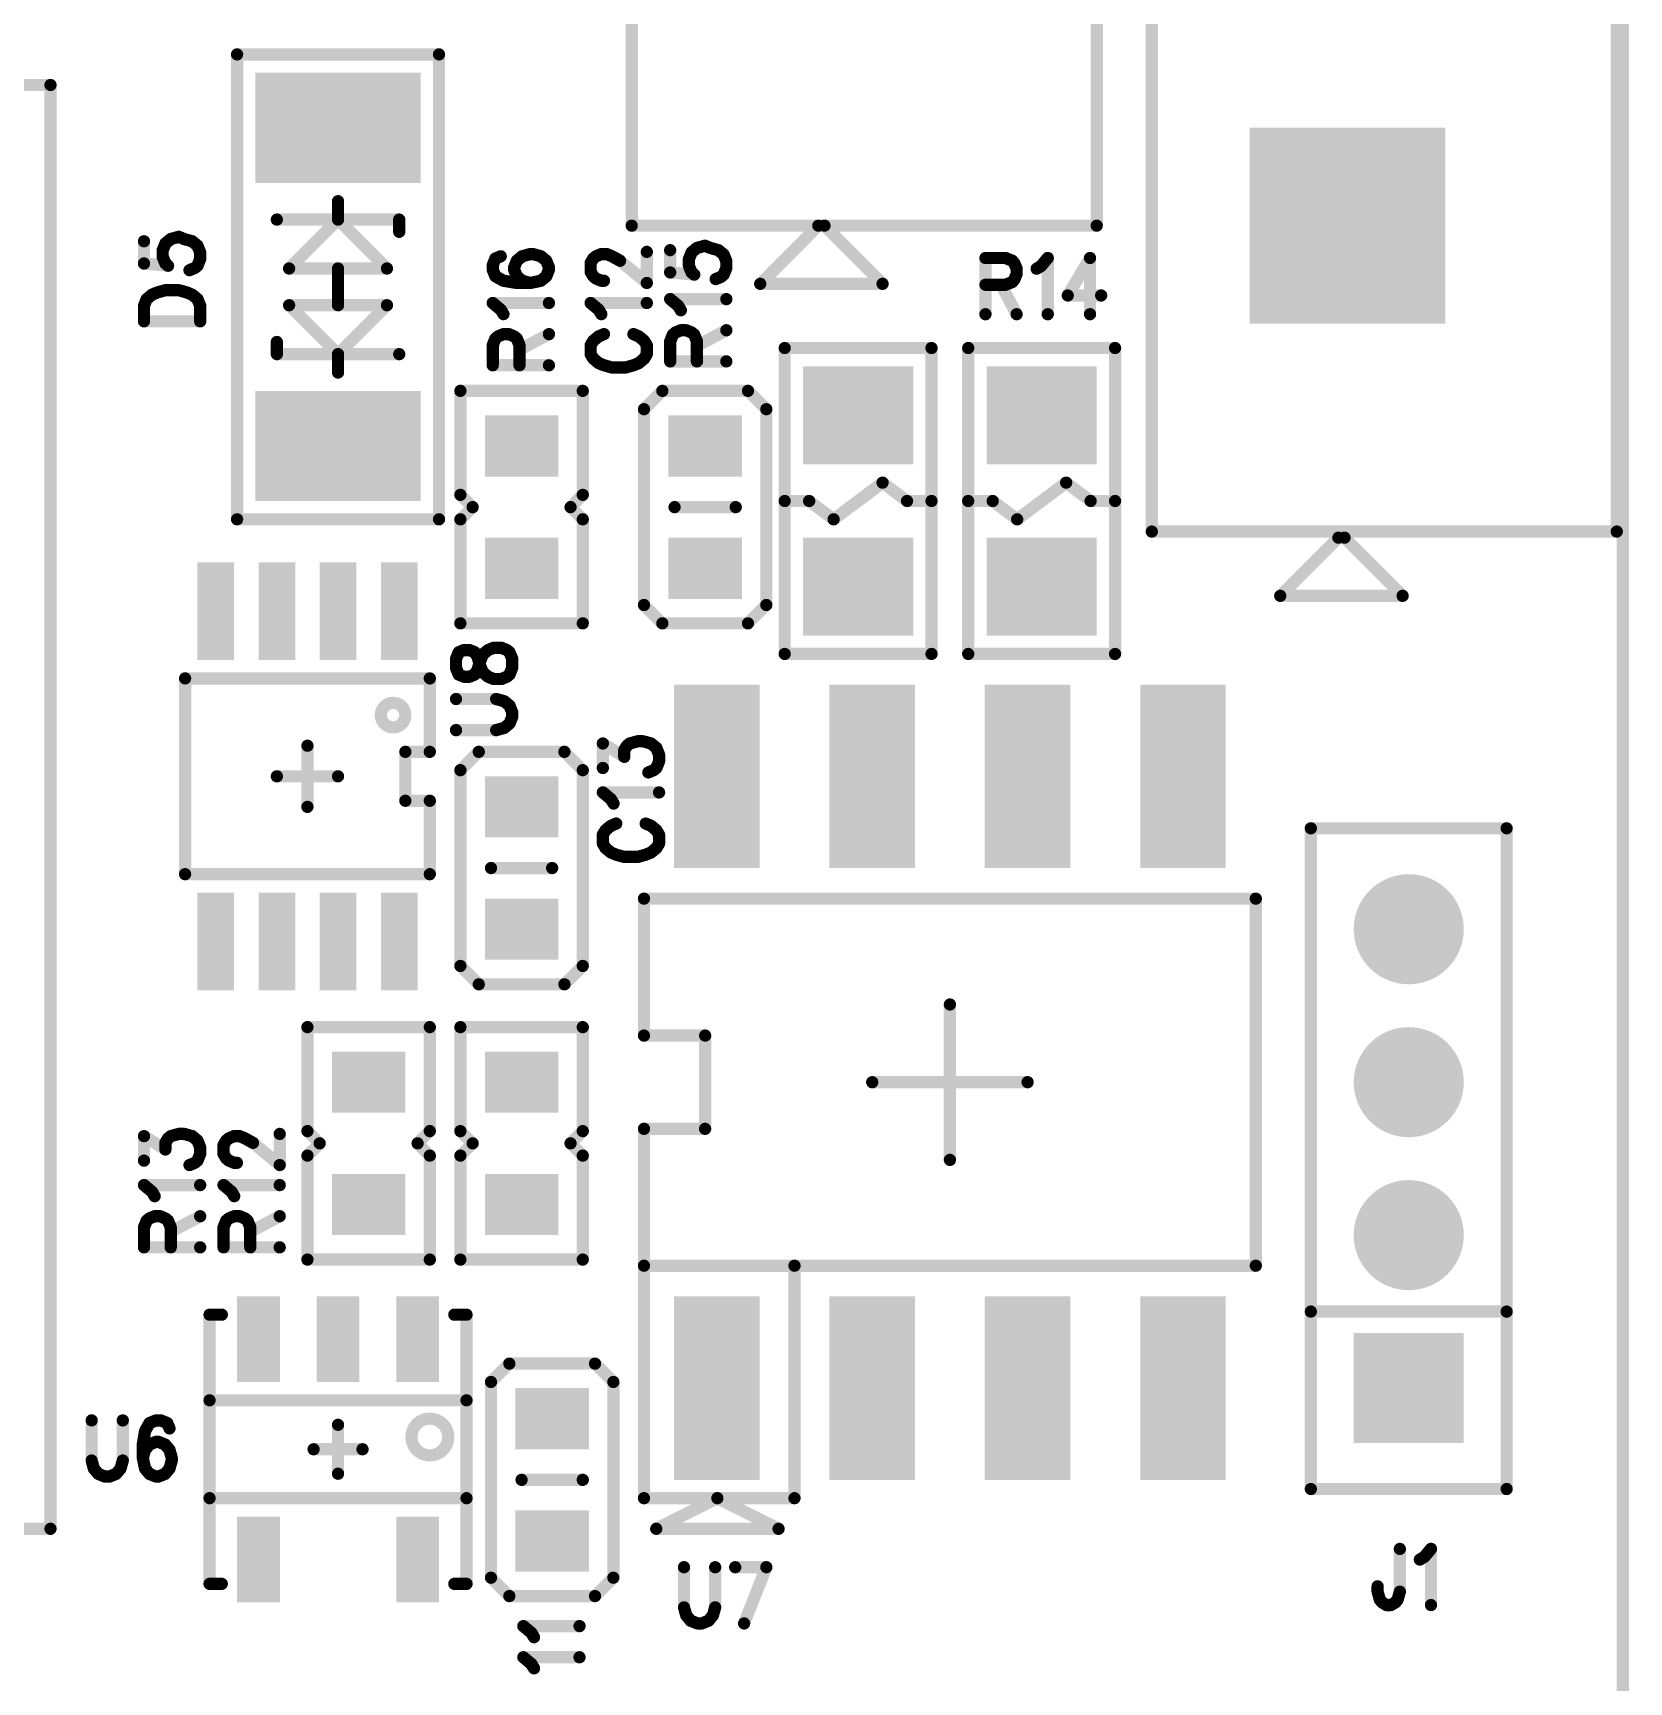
# Model space of a CAD drawing. Extents: x 100 to 134.1, y 89.8 to 141.6.
# Drawn here: x 121.01 to 134.05, y 118.6 to 132.07 of the extents above; entities that cross this region are included whole.
import ezdxf

# ---------------------------------------------------------------- set-up
doc = ezdxf.new("R2010")
doc.units = 0
doc.layers.get('0').update_dxf_attribs({"linetype": 'CONTINUOUS'})
doc.layers.add('MASK-TOP_PHO', color=10, linetype='CONTINUOUS')
doc.layers.add('SILK-TOP_PHO', color=9, linetype='CONTINUOUS')

# ---------------------------------------------------------------- blocks, each defined once
blk = doc.blocks.new('ROUND_1')
at = {"const_width": 0.050038}
blk.add_lwpolyline([(-0.025018, 0, 1), (0.025018, 0, 1)], format="xyb", close=True, dxfattribs=at)
blk = doc.blocks.new('SQUARE_28')
blk.add_solid([(0.799972, 0.799972), (0.799972, -0.799972), (-0.799972, 0.799972), (-0.799972, -0.799972)])
blk = doc.blocks.new('ROUND_11')
at = {"const_width": 0.44996}
blk.add_lwpolyline([(-0.22498, 0, 1), (0.22498, 0, 1)], format="xyb", close=True, dxfattribs=at)
blk = doc.blocks.new('SQUARE_234')
blk.add_solid([(0.44996, 0.44996), (0.44996, -0.44996), (-0.44996, 0.44996), (-0.44996, -0.44996)])
blk = doc.blocks.new('SQUARE_10')
blk.add_solid([(0.350012, 0.350012), (0.350012, -0.350012), (-0.350012, 0.350012), (-0.350012, -0.350012)])
blk = doc.blocks.new('SQUARE_16')
blk.add_solid([(0.250062, 0.250062), (0.250062, -0.250062), (-0.250062, 0.250062), (-0.250062, -0.250062)])
blk = doc.blocks.new('SQUARE_137')
blk.add_solid([(0.149986, 0.149986), (0.149986, -0.149986), (-0.149986, 0.149986), (-0.149986, -0.149986)])
blk = doc.blocks.new('SQUARE_162')
blk.add_solid([(0.175006, 0.175006), (0.175006, -0.175006), (-0.175006, 0.175006), (-0.175006, -0.175006)])
blk = doc.blocks.new('SQUARE_165')
blk.add_solid([(0.40005, 0.40005), (0.40005, -0.40005), (-0.40005, 0.40005), (-0.40005, -0.40005)])

msp = doc.modelspace()

# ---------------------------------------------------------------- linework, layer by layer
at = {"layer": 'MASK-TOP_PHO'}
for points, const_width in [([(133.999986, 100.000054), (133.999986, 141.500098)], 0.100076), ([(123.724924, 131.299966), (123.27509, 131.299966)], 0.89992), ([(127.700024, 128.949958), (127.8001, 128.949958)], 0.8001), ([(129.199894, 128.949958), (129.29997, 128.949958)], 0.8001), ([(123.724924, 128.700022), (123.27509, 128.700022)], 0.89992), ([(124.949966, 128.700022), (125.050042, 128.700022)], 0.500124), ([(126.549912, 128.700022), (126.45009, 128.700022)], 0.500124), ([(124.949966, 127.700024), (125.050042, 127.700024)], 0.500124), ([(126.549912, 127.700024), (126.45009, 127.700024)], 0.500124), ([(127.700024, 127.54991), (127.8001, 127.54991)], 0.8001), ([(129.199894, 127.54991), (129.29997, 127.54991)], 0.8001), ([(122.499882, 127.599948), (122.499882, 127.100076)], 0.299972), ([(123.000008, 127.599948), (123.000008, 127.100076)], 0.299972), ([(123.49988, 127.599948), (123.49988, 127.100076)], 0.299972), ([(124.000006, 127.599948), (124.000006, 127.100076)], 0.299972), ([(126.595124, 125.599952), (126.595124, 126.400052)], 0.700024), ([(127.865124, 125.599952), (127.865124, 126.400052)], 0.700024), ([(129.135124, 125.599952), (129.135124, 126.400052)], 0.700024), ([(130.405124, 125.599952), (130.405124, 126.400052)], 0.700024), ([(125.050042, 125.750066), (124.949966, 125.750066)], 0.500124), ([(122.499882, 124.899928), (122.499882, 124.400056)], 0.299972), ([(123.000008, 124.899928), (123.000008, 124.400056)], 0.299972), ([(123.49988, 124.899928), (123.49988, 124.400056)], 0.299972), ([(124.000006, 124.899928), (124.000006, 124.400056)], 0.299972), ([(125.050042, 124.750068), (124.949966, 124.750068)], 0.500124), ([(123.800108, 123.49988), (123.700032, 123.49988)], 0.500124), ([(125.050042, 123.49988), (124.949966, 123.49988)], 0.500124), ([(123.800108, 122.499882), (123.700032, 122.499882)], 0.500124), ([(125.050042, 122.499882), (124.949966, 122.499882)], 0.500124), ([(122.849894, 121.575068), (122.849894, 121.225056)], 0.350012), ([(123.49988, 121.575068), (123.49988, 121.225056)], 0.350012), ([(124.15012, 121.575068), (124.15012, 121.225056)], 0.350012), ([(126.595124, 120.599962), (126.595124, 121.400062)], 0.700024), ([(127.865124, 120.599962), (127.865124, 121.400062)], 0.700024), ([(129.135124, 120.599962), (129.135124, 121.400062)], 0.700024), ([(130.405124, 120.599962), (130.405124, 121.400062)], 0.700024), ([(125.299978, 120.750076), (125.199902, 120.750076)], 0.500124), ([(122.849894, 119.77497), (122.849894, 119.424958)], 0.350012), ([(124.15012, 119.77497), (124.15012, 119.424958)], 0.350012), ([(125.299978, 119.750078), (125.199902, 119.750078)], 0.500124)]:
    msp.add_lwpolyline(points, dxfattribs=dict(at, const_width=const_width))
at = {"layer": 'SILK-TOP_PHO', "const_width": 0.100076}
for points in [[(133.999986, 100.000054), (133.999986, 141.500098)], [(125.899926, 130.50012), (125.899926, 140.5001)], [(129.70002, 140.5001), (129.70002, 130.50012)], [(130.150108, 127.999998), (130.150108, 140.5001)], [(133.949948, 140.5001), (133.949948, 127.999998)], [(124.325126, 131.899914), (122.674888, 131.899914)], [(122.674888, 131.899914), (122.674888, 128.100074)], [(124.325126, 128.100074), (124.325126, 131.899914)], [(109.84992, 131.649978), (121.150126, 131.649978)], [(121.150126, 131.649978), (121.150126, 119.8499)], [(123.49988, 130.700018), (123.49988, 130.549904)], [(123.000008, 130.549904), (124.000006, 130.549904)], [(123.49988, 130.549904), (123.100084, 130.150108)], [(123.89993, 130.150108), (123.49988, 130.549904)], [(124.000006, 130.549904), (124.000006, 130.450082)], [(129.70002, 130.50012), (125.899926, 130.50012)], [(126.949962, 130.024886), (127.424942, 130.50012)], [(127.47498, 130.50012), (127.94996, 130.024886)], [(121.914158, 130.372612), (121.914158, 130.191002)], [(122.067066, 130.299968), (122.089164, 130.354578)], [(122.067066, 130.245358), (122.067066, 130.299968)], [(122.089164, 130.354578), (122.132852, 130.3909)], [(122.132852, 130.3909), (122.198384, 130.409188)], [(122.198384, 130.409188), (122.242072, 130.3909)], [(122.242072, 130.3909), (122.307858, 130.372612)], [(122.307858, 130.372612), (122.351546, 130.33629)], [(122.351546, 130.33629), (122.37339, 130.281934)], [(122.37339, 130.281934), (122.37339, 130.227324)], [(126.02337, 130.031744), (126.02337, 130.286252)], [(126.214124, 130.299968), (126.214124, 130.118104)], [(126.367286, 130.227324), (126.38913, 130.281934)], [(126.38913, 130.281934), (126.432818, 130.318256)], [(126.432818, 130.318256), (126.49835, 130.33629)], [(126.49835, 130.33629), (126.542292, 130.318256)], [(126.542292, 130.318256), (126.607824, 130.299968)], [(126.607824, 130.299968), (126.651512, 130.263646)], [(121.914158, 130.191002), (122.111008, 130.172714)], [(122.089164, 130.191002), (122.067066, 130.245358)], [(122.111008, 130.172714), (122.089164, 130.191002)], [(122.329702, 130.154426), (122.286014, 130.136392)], [(122.351546, 130.172714), (122.329702, 130.154426)], [(122.37339, 130.227324), (122.351546, 130.172714)], [(123.100084, 130.150108), (123.89993, 130.150108)], [(123.49988, 130.150108), (123.49988, 129.999994)], [(124.785882, 130.231896), (124.764038, 130.177286)], [(124.764038, 130.177286), (124.764038, 130.140964)], [(124.764038, 130.140964), (124.785882, 130.086354)], [(124.82957, 130.24993), (124.785882, 130.231896)], [(124.960888, 130.213608), (124.939044, 130.158998)], [(124.939044, 130.158998), (124.939044, 130.140964)], [(124.939044, 130.140964), (124.960888, 130.086354)], [(125.004576, 130.24993), (124.960888, 130.213608)], [(125.070362, 130.268218), (125.004576, 130.24993)], [(125.092206, 130.268218), (125.070362, 130.268218)], [(125.157738, 130.24993), (125.092206, 130.268218)], [(125.20168, 130.213608), (125.157738, 130.24993)], [(125.223524, 130.158998), (125.20168, 130.213608)], [(125.20168, 130.086354), (125.223524, 130.140964)], [(125.223524, 130.140964), (125.223524, 130.158998)], [(125.564138, 130.195574), (125.585982, 130.231896)], [(125.564138, 130.122676), (125.564138, 130.195574)], [(125.585982, 130.231896), (125.607826, 130.24993)], [(125.607826, 130.24993), (125.651514, 130.268218)], [(125.651514, 130.268218), (125.695202, 130.268218)], [(125.695202, 130.268218), (125.739144, 130.24993)], [(125.739144, 130.24993), (125.804676, 130.213608)], [(125.804676, 130.213608), (126.02337, 130.031744)], [(126.367286, 130.172714), (126.367286, 130.227324)], [(126.38913, 130.118104), (126.367286, 130.172714)], [(126.651512, 130.263646), (126.673356, 130.209036)], [(126.673356, 130.154426), (126.651512, 130.10007)], [(126.673356, 130.209036), (126.673356, 130.154426)], [(128.790954, 130.23596), (128.790954, 129.776474)], [(128.790954, 130.23596), (128.95453, 130.23596)], [(128.95453, 130.23596), (129.00914, 130.214116)], [(129.00914, 130.214116), (129.027174, 130.192272)], [(129.027174, 130.192272), (129.045462, 130.14833)], [(129.045462, 130.14833), (129.045462, 130.104642)], [(129.209038, 130.14833), (129.24536, 130.170428)], [(129.24536, 130.170428), (129.29997, 130.23596)], [(129.29997, 130.23596), (129.29997, 129.776474)], [(129.64541, 130.23596), (129.463546, 129.929636)], [(129.64541, 130.23596), (129.64541, 129.776474)], [(124.785882, 130.086354), (124.851668, 130.050032)], [(124.851668, 130.050032), (124.960888, 130.031744)], [(124.960888, 130.086354), (125.004576, 130.050032)], [(124.960888, 130.031744), (125.070362, 130.031744)], [(125.004576, 130.050032), (125.070362, 130.031744)], [(125.070362, 130.031744), (125.157738, 130.050032)], [(125.157738, 130.050032), (125.20168, 130.086354)], [(125.585982, 130.086354), (125.564138, 130.122676)], [(125.607826, 130.068066), (125.585982, 130.086354)], [(125.651514, 130.050032), (125.607826, 130.068066)], [(125.673358, 130.050032), (125.651514, 130.050032)], [(126.214124, 130.118104), (126.410974, 130.10007)], [(126.410974, 130.10007), (126.38913, 130.118104)], [(126.629668, 130.081782), (126.58598, 130.063748)], [(126.651512, 130.10007), (126.629668, 130.081782)], [(127.94996, 130.024886), (126.949962, 130.024886)], [(128.95453, 130.017266), (128.790954, 130.017266)], [(128.918208, 130.017266), (129.045462, 129.776474)], [(129.00914, 130.03911), (128.95453, 130.017266)], [(129.027174, 130.060954), (129.00914, 130.03911)], [(129.045462, 130.104642), (129.027174, 130.060954)], [(121.914158, 129.845562), (121.936002, 129.899918)], [(121.936002, 129.899918), (121.97969, 129.93624)], [(121.97969, 129.93624), (122.023378, 129.954528)], [(122.023378, 129.954528), (122.089164, 129.972816)], [(122.089164, 129.972816), (122.198384, 129.972816)], [(122.198384, 129.972816), (122.26417, 129.954528)], [(122.26417, 129.954528), (122.307858, 129.93624)], [(122.307858, 129.93624), (122.351546, 129.899918)], [(122.351546, 129.899918), (122.37339, 129.845562)], [(123.49988, 129.84988), (123.49988, 129.999994)], [(126.279656, 129.845562), (126.214124, 129.899918)], [(126.214124, 129.899918), (126.673356, 129.899918)], [(129.463546, 129.929636), (129.736342, 129.929636)], [(121.914158, 129.718308), (121.914158, 129.845562)], [(122.37339, 129.845562), (122.37339, 129.718308)], [(123.49988, 129.450084), (123.100084, 129.84988)], [(123.100084, 129.84988), (123.89993, 129.84988)], [(123.89993, 129.84988), (123.49988, 129.450084)], [(124.82957, 129.813558), (124.764038, 129.868168)], [(124.764038, 129.868168), (125.223524, 129.868168)], [(124.851668, 129.777236), (124.82957, 129.813558)], [(125.62967, 129.813558), (125.564138, 129.868168)], [(125.564138, 129.868168), (126.02337, 129.868168)], [(125.651514, 129.777236), (125.62967, 129.813558)], [(126.3015, 129.808986), (126.279656, 129.845562)], [(121.914158, 129.718308), (122.37339, 129.718308)], [(124.807726, 129.595372), (124.851668, 129.61366)], [(124.851668, 129.61366), (124.895356, 129.61366)], [(124.895356, 129.61366), (124.939044, 129.595372)], [(124.982732, 129.486406), (125.223524, 129.61366)], [(125.673358, 129.61366), (125.62967, 129.595372)], [(125.957838, 129.595372), (125.91415, 129.61366)], [(126.214124, 129.554478), (126.235968, 129.609088)], [(126.235968, 129.609088), (126.257812, 129.627376)], [(126.257812, 129.627376), (126.3015, 129.64541)], [(126.3015, 129.64541), (126.345188, 129.64541)], [(126.345188, 129.64541), (126.38913, 129.627376)], [(126.38913, 129.627376), (126.410974, 129.609088)], [(126.410974, 129.609088), (126.432818, 129.554478)], [(126.432818, 129.518156), (126.673356, 129.64541)], [(123.000008, 129.549906), (123.000008, 129.450084)], [(124.764038, 129.522728), (124.785882, 129.577338)], [(124.764038, 129.359152), (124.764038, 129.522728)], [(124.785882, 129.577338), (124.807726, 129.595372)], [(124.939044, 129.595372), (124.960888, 129.577338)], [(124.960888, 129.577338), (124.982732, 129.522728)], [(124.982732, 129.522728), (124.982732, 129.359152)], [(125.585982, 129.55905), (125.564138, 129.522728)], [(125.564138, 129.522728), (125.564138, 129.450084)], [(125.62967, 129.595372), (125.585982, 129.55905)], [(126.001526, 129.55905), (125.957838, 129.595372)], [(126.02337, 129.522728), (126.001526, 129.55905)], [(126.02337, 129.450084), (126.02337, 129.522728)], [(126.214124, 129.390902), (126.214124, 129.554478)], [(126.432818, 129.554478), (126.432818, 129.390902)], [(127.150114, 127), (127.150114, 129.500122)], [(127.150114, 129.500122), (128.35001, 129.500122)], [(128.35001, 129.500122), (128.35001, 127)], [(128.649984, 127), (128.649984, 129.500122)], [(128.649984, 129.500122), (129.84988, 129.500122)], [(129.84988, 129.500122), (129.84988, 127)], [(123.000008, 129.450084), (124.000006, 129.450084)], [(123.49988, 129.450084), (123.49988, 129.29997)], [(124.764038, 129.359152), (125.223524, 129.359152)], [(125.564138, 129.450084), (125.585982, 129.413762)], [(125.585982, 129.413762), (125.62967, 129.377186)], [(125.62967, 129.377186), (125.673358, 129.359152)], [(125.673358, 129.359152), (125.739144, 129.340864)], [(125.739144, 129.340864), (125.848364, 129.340864)], [(125.848364, 129.340864), (125.91415, 129.359152)], [(125.91415, 129.359152), (125.957838, 129.377186)], [(125.957838, 129.377186), (126.001526, 129.413762)], [(126.001526, 129.413762), (126.02337, 129.450084)], [(126.214124, 129.390902), (126.673356, 129.390902)], [(125.499876, 129.15011), (124.499878, 129.15011)], [(124.499878, 129.15011), (124.499878, 128.299972)], [(125.499876, 128.299972), (125.499876, 129.15011)], [(126.150116, 129.15011), (126.000002, 128.999996)], [(126.849886, 129.15011), (126.150116, 129.15011)], [(127, 128.999996), (126.849886, 129.15011)], [(126.000002, 128.999996), (126.000002, 127.40005)], [(127, 127.40005), (127, 128.999996)], [(127.94996, 128.400048), (127.54991, 128.100074)], [(128.150112, 128.249934), (127.94996, 128.400048)], [(129.450084, 128.400048), (129.050034, 128.100074)], [(129.649982, 128.249934), (129.450084, 128.400048)], [(124.499878, 128.299972), (124.599954, 128.199896)], [(125.400054, 128.199896), (125.499876, 128.299972)], [(124.599954, 128.199896), (124.499878, 128.100074)], [(125.499876, 128.100074), (125.400054, 128.199896)], [(126.750064, 128.199896), (126.249938, 128.199896)], [(127.350012, 128.249934), (127.150114, 128.249934)], [(127.54991, 128.100074), (127.350012, 128.249934)], [(128.35001, 128.249934), (128.150112, 128.249934)], [(128.849882, 128.249934), (128.649984, 128.249934)], [(129.050034, 128.100074), (128.849882, 128.249934)], [(129.84988, 128.249934), (129.649982, 128.249934)], [(122.674888, 128.100074), (124.325126, 128.100074)], [(124.499878, 128.100074), (124.499878, 127.249936)], [(125.499876, 127.249936), (125.499876, 128.100074)], [(133.949948, 127.999998), (130.150108, 127.999998)], [(131.19989, 127.47498), (131.675124, 127.94996)], [(131.724908, 127.94996), (132.199888, 127.47498)], [(132.199888, 127.47498), (131.19989, 127.47498)], [(126.000002, 127.40005), (126.150116, 127.249936)], [(126.849886, 127.249936), (127, 127.40005)], [(124.499878, 127.249936), (125.499876, 127.249936)], [(126.150116, 127.249936), (126.849886, 127.249936)], [(124.726446, 127.03175), (124.770388, 127.050038)], [(124.770388, 127.050038), (124.83592, 127.050038)], [(124.83592, 127.050038), (124.879608, 127.03175)], [(124.485908, 127.013716), (124.464064, 126.959106)], [(124.464064, 126.959106), (124.464064, 126.886462)], [(124.529596, 127.03175), (124.485908, 127.013716)], [(124.573538, 127.03175), (124.529596, 127.03175)], [(124.617226, 127.013716), (124.573538, 127.03175)], [(124.63907, 126.977394), (124.617226, 127.013716)], [(124.660914, 126.904496), (124.63907, 126.977394)], [(124.63907, 126.868174), (124.660914, 126.940818)], [(124.660914, 126.940818), (124.682758, 126.995428)], [(124.682758, 126.995428), (124.726446, 127.03175)], [(124.879608, 127.03175), (124.901452, 127.013716)], [(124.901452, 127.013716), (124.92355, 126.959106)], [(124.92355, 126.959106), (124.92355, 126.886462)], [(128.35001, 127), (127.150114, 127)], [(129.84988, 127), (128.649984, 127)], [(122.249946, 125.199902), (122.249946, 126.800102)], [(122.249946, 126.800102), (124.249942, 126.800102)], [(124.249942, 126.800102), (124.249942, 126.1999)], [(124.464064, 126.886462), (124.485908, 126.831852)], [(124.485908, 126.831852), (124.529596, 126.813564)], [(124.529596, 126.813564), (124.573538, 126.813564)], [(124.573538, 126.813564), (124.617226, 126.831852)], [(124.617226, 126.831852), (124.63907, 126.868174)], [(124.682758, 126.849886), (124.660914, 126.904496)], [(124.726446, 126.813564), (124.682758, 126.849886)], [(124.770388, 126.79553), (124.726446, 126.813564)], [(124.83592, 126.79553), (124.770388, 126.79553)], [(124.879608, 126.813564), (124.83592, 126.79553)], [(124.901452, 126.831852), (124.879608, 126.813564)], [(124.92355, 126.886462), (124.901452, 126.831852)], [(124.792232, 126.6317), (124.464064, 126.6317)], [(124.857764, 126.613666), (124.792232, 126.6317)], [(124.901452, 126.577344), (124.857764, 126.613666)], [(124.92355, 126.522734), (124.901452, 126.577344)], [(124.92355, 126.486412), (124.92355, 126.522734)], [(124.464064, 126.377192), (124.792232, 126.377192)], [(124.792232, 126.377192), (124.857764, 126.39548)], [(124.857764, 126.39548), (124.901452, 126.431802)], [(124.901452, 126.431802), (124.92355, 126.486412)], [(123.249944, 125.750066), (123.249944, 126.249938)], [(125.66396, 126.068074), (125.66396, 126.268226)], [(125.66396, 126.268226), (125.838966, 126.159006)], [(125.838966, 126.213616), (125.861064, 126.249938)], [(125.861064, 126.249938), (125.882908, 126.268226)], [(125.882908, 126.268226), (125.94844, 126.28626)], [(125.94844, 126.28626), (125.992128, 126.28626)], [(125.992128, 126.28626), (126.057914, 126.268226)], [(126.057914, 126.268226), (126.101602, 126.231904)], [(124.249942, 126.1999), (124.050044, 126.1999)], [(124.050044, 126.1999), (124.050044, 125.800104)], [(124.649992, 126.1999), (124.499878, 126.05004)], [(125.350016, 126.1999), (124.649992, 126.1999)], [(125.499876, 126.05004), (125.350016, 126.1999)], [(125.838966, 126.159006), (125.838966, 126.213616)], [(126.101602, 126.231904), (126.123446, 126.177294)], [(126.123446, 126.122684), (126.101602, 126.068074)], [(126.123446, 126.177294), (126.123446, 126.122684)], [(123.49988, 126.000002), (123.000008, 126.000002)], [(124.499878, 126.05004), (124.499878, 124.450094)], [(125.499876, 124.450094), (125.499876, 126.05004)], [(126.079758, 126.05004), (126.035816, 126.031752)], [(126.101602, 126.068074), (126.079758, 126.05004)], [(125.729746, 125.813566), (125.66396, 125.868176)], [(125.66396, 125.868176), (126.123446, 125.868176)], [(124.050044, 125.800104), (124.249942, 125.800104)], [(124.249942, 125.800104), (124.249942, 125.199902)], [(125.75159, 125.777244), (125.729746, 125.813566)], [(125.686058, 125.559058), (125.66396, 125.522736)], [(125.729746, 125.59538), (125.686058, 125.559058)], [(125.773434, 125.613668), (125.729746, 125.59538)], [(126.057914, 125.59538), (126.013972, 125.613668)], [(126.101602, 125.559058), (126.057914, 125.59538)], [(126.123446, 125.522736), (126.101602, 125.559058)], [(131.45008, 120.17502), (131.45008, 125.57506)], [(131.45008, 125.57506), (133.050026, 125.57506)], [(133.050026, 125.57506), (133.050026, 120.17502)], [(125.66396, 125.522736), (125.66396, 125.450092)], [(125.66396, 125.450092), (125.686058, 125.413516)], [(126.101602, 125.413516), (126.123446, 125.450092)], [(126.123446, 125.450092), (126.123446, 125.522736)], [(125.686058, 125.413516), (125.729746, 125.377194)], [(125.729746, 125.377194), (125.773434, 125.35916)], [(125.773434, 125.35916), (125.838966, 125.340872)], [(125.838966, 125.340872), (125.94844, 125.340872)], [(125.94844, 125.340872), (126.013972, 125.35916)], [(126.013972, 125.35916), (126.057914, 125.377194)], [(126.057914, 125.377194), (126.101602, 125.413516)], [(124.249942, 125.199902), (122.249946, 125.199902)], [(125.24994, 125.24994), (124.750068, 125.24994)], [(130.999992, 125.000004), (126.000002, 125.000004)], [(126.000002, 125.000004), (126.000002, 123.88088)], [(130.999992, 122.00001), (130.999992, 125.000004)], [(124.499878, 124.450094), (124.649992, 124.29998)], [(125.350016, 124.29998), (125.499876, 124.450094)], [(124.649992, 124.29998), (125.350016, 124.29998)], [(128.500124, 124.13488), (128.500124, 122.86488)], [(124.249942, 123.949968), (123.249944, 123.949968)], [(123.249944, 123.949968), (123.249944, 123.100084)], [(124.249942, 123.100084), (124.249942, 123.949968)], [(125.499876, 123.949968), (124.499878, 123.949968)], [(124.499878, 123.949968), (124.499878, 123.100084)], [(125.499876, 123.100084), (125.499876, 123.949968)], [(126.000002, 123.88088), (126.499874, 123.88088)], [(126.499874, 123.88088), (126.499874, 123.11888)], [(127.865124, 123.49988), (129.135124, 123.49988)], [(121.914158, 122.859038), (121.914158, 123.05919)], [(121.914158, 123.05919), (122.089164, 122.94997)], [(122.089164, 123.00458), (122.111008, 123.040902)], [(122.089164, 122.94997), (122.089164, 123.00458)], [(122.111008, 123.040902), (122.132852, 123.05919)], [(122.132852, 123.05919), (122.198384, 123.077224)], [(122.198384, 123.077224), (122.242072, 123.077224)], [(122.242072, 123.077224), (122.307858, 123.05919)], [(122.307858, 123.05919), (122.351546, 123.022614)], [(122.351546, 123.022614), (122.37339, 122.968258)], [(122.564144, 122.986292), (122.585988, 123.022614)], [(122.585988, 123.022614), (122.607832, 123.040902)], [(122.607832, 123.040902), (122.65152, 123.05919)], [(122.65152, 123.05919), (122.695208, 123.05919)], [(122.695208, 123.05919), (122.73915, 123.040902)], [(122.73915, 123.040902), (122.804682, 123.00458)], [(122.804682, 123.00458), (123.023376, 122.822716)], [(123.023376, 122.822716), (123.023376, 123.077224)], [(123.249944, 123.100084), (123.35002, 123.000008)], [(123.35002, 123.000008), (123.249944, 122.899932)], [(124.15012, 123.000008), (124.249942, 123.100084)], [(124.249942, 122.899932), (124.15012, 123.000008)], [(124.499878, 123.100084), (124.599954, 123.000008)], [(124.599954, 123.000008), (124.499878, 122.899932)], [(125.400054, 123.000008), (125.499876, 123.100084)], [(125.499876, 122.899932), (125.400054, 123.000008)], [(126.499874, 123.11888), (126.000002, 123.11888)], [(126.000002, 123.11888), (126.000002, 122.00001)], [(122.37339, 122.913648), (122.351546, 122.859038)], [(122.37339, 122.968258), (122.37339, 122.913648)], [(122.564144, 122.913648), (122.564144, 122.986292)], [(122.585988, 122.877326), (122.564144, 122.913648)], [(122.607832, 122.859038), (122.585988, 122.877326)], [(123.249944, 122.899932), (123.249944, 122.050048)], [(124.249942, 122.050048), (124.249942, 122.899932)], [(124.499878, 122.899932), (124.499878, 122.050048)], [(125.499876, 122.050048), (125.499876, 122.899932)], [(122.329702, 122.841004), (122.286014, 122.822716)], [(122.351546, 122.859038), (122.329702, 122.841004)], [(122.65152, 122.841004), (122.607832, 122.859038)], [(122.673364, 122.841004), (122.65152, 122.841004)], [(121.97969, 122.60453), (121.914158, 122.65914)], [(121.914158, 122.65914), (122.37339, 122.65914)], [(122.001534, 122.568208), (121.97969, 122.60453)], [(122.629676, 122.60453), (122.564144, 122.65914)], [(122.564144, 122.65914), (123.023376, 122.65914)], [(122.65152, 122.568208), (122.629676, 122.60453)], [(121.914158, 122.3137), (121.936002, 122.368056)], [(121.936002, 122.368056), (121.957846, 122.386344)], [(121.957846, 122.386344), (122.001534, 122.404632)], [(122.001534, 122.404632), (122.045222, 122.404632)], [(122.045222, 122.404632), (122.089164, 122.386344)], [(122.089164, 122.386344), (122.111008, 122.368056)], [(122.111008, 122.368056), (122.132852, 122.3137)], [(122.132852, 122.277378), (122.37339, 122.404632)], [(122.564144, 122.3137), (122.585988, 122.368056)], [(122.585988, 122.368056), (122.607832, 122.386344)], [(122.607832, 122.386344), (122.65152, 122.404632)], [(122.65152, 122.404632), (122.695208, 122.404632)], [(122.695208, 122.404632), (122.73915, 122.386344)], [(122.73915, 122.386344), (122.760994, 122.368056)], [(122.760994, 122.368056), (122.782838, 122.3137)], [(122.782838, 122.277378), (123.023376, 122.404632)], [(121.914158, 122.150124), (121.914158, 122.3137)], [(122.132852, 122.3137), (122.132852, 122.150124)], [(122.564144, 122.150124), (122.564144, 122.3137)], [(122.782838, 122.3137), (122.782838, 122.150124)], [(121.914158, 122.150124), (122.37339, 122.150124)], [(122.564144, 122.150124), (123.023376, 122.150124)], [(123.249944, 122.050048), (124.249942, 122.050048)], [(124.499878, 122.050048), (125.499876, 122.050048)], [(126.000002, 122.00001), (130.999992, 122.00001)], [(126.000002, 122.00001), (127.230124, 122.00001)], [(126.000002, 120.10009), (126.000002, 122.00001)], [(127.230124, 122.00001), (127.230124, 120.10009)], [(122.450098, 119.400066), (122.450098, 121.59996)], [(122.450098, 121.59996), (122.54992, 121.59996)], [(124.549916, 121.59996), (124.450094, 121.59996)], [(124.549916, 119.400066), (124.549916, 121.59996)], [(133.050026, 121.625106), (131.45008, 121.625106)], [(124.899928, 121.19991), (124.750068, 121.05005)], [(125.599952, 121.19991), (124.899928, 121.19991)], [(125.750066, 121.05005), (125.599952, 121.19991)], [(124.750068, 121.05005), (124.750068, 119.450104)], [(125.750066, 119.450104), (125.750066, 121.05005)], [(122.450098, 120.10009), (122.450098, 120.899936)], [(122.450098, 120.899936), (124.549916, 120.899936)], [(124.549916, 120.899936), (124.549916, 120.10009)], [(121.486422, 120.735852), (121.486422, 120.407938)], [(121.74093, 120.407938), (121.74093, 120.735852)], [(121.959116, 120.714008), (121.922794, 120.648476)], [(122.013726, 120.735852), (121.959116, 120.714008)], [(122.050048, 120.735852), (122.013726, 120.735852)], [(122.104658, 120.714008), (122.050048, 120.735852)], [(122.122692, 120.67032), (122.104658, 120.714008)], [(121.922794, 120.648476), (121.904506, 120.539002)], [(123.49988, 120.299988), (123.49988, 120.700038)], [(121.904506, 120.539002), (121.904506, 120.429782)], [(121.922794, 120.495314), (121.904506, 120.429782)], [(121.959116, 120.539002), (121.922794, 120.495314)], [(122.013726, 120.560846), (121.959116, 120.539002)], [(122.03176, 120.560846), (122.013726, 120.560846)], [(122.08637, 120.539002), (122.03176, 120.560846)], [(122.122692, 120.495314), (122.08637, 120.539002)], [(122.14098, 120.429782), (122.122692, 120.495314)], [(123.700032, 120.499886), (123.299982, 120.499886)], [(121.486422, 120.407938), (121.504456, 120.342152)], [(121.504456, 120.342152), (121.541032, 120.298464)], [(121.68632, 120.298464), (121.722642, 120.342152)], [(121.722642, 120.342152), (121.74093, 120.407938)], [(121.904506, 120.429782), (121.922794, 120.342152)], [(121.922794, 120.342152), (121.959116, 120.298464)], [(122.08637, 120.298464), (122.122692, 120.342152)], [(122.122692, 120.342152), (122.14098, 120.407938)], [(122.14098, 120.407938), (122.14098, 120.429782)], [(121.541032, 120.298464), (121.595388, 120.27662)], [(121.595388, 120.27662), (121.63171, 120.27662)], [(121.63171, 120.27662), (121.68632, 120.298464)], [(121.959116, 120.298464), (122.013726, 120.27662)], [(122.013726, 120.27662), (122.03176, 120.27662)], [(122.03176, 120.27662), (122.08637, 120.298464)], [(125.499876, 120.24995), (125.000004, 120.24995)], [(133.050026, 120.17502), (131.45008, 120.17502)], [(124.549916, 120.10009), (122.450098, 120.10009)], [(127.230124, 120.10009), (126.000002, 120.10009)], [(126.59995, 120.10009), (126.100078, 119.8499)], [(127.100076, 119.8499), (126.59995, 120.10009)], [(121.150126, 119.8499), (109.84992, 119.8499)], [(126.100078, 119.8499), (127.100076, 119.8499)], [(132.177282, 119.685816), (132.177282, 119.336058)], [(132.37718, 119.620284), (132.43179, 119.685816)], [(132.43179, 119.685816), (132.43179, 119.226584)], [(126.327154, 119.535956), (126.327154, 119.207788)], [(126.581916, 119.207788), (126.581916, 119.535956)], [(126.745492, 119.535956), (127, 119.535956)], [(127, 119.535956), (126.818136, 119.07647)], [(132.340858, 119.59844), (132.37718, 119.620284)], [(122.54992, 119.400066), (122.450098, 119.400066)], [(124.450094, 119.400066), (124.549916, 119.400066)], [(124.750068, 119.450104), (124.899928, 119.29999)], [(125.599952, 119.29999), (125.750066, 119.450104)], [(131.995418, 119.336058), (131.995418, 119.379746)], [(124.899928, 119.29999), (125.599952, 119.29999)], [(132.013706, 119.270272), (131.995418, 119.336058)], [(132.03174, 119.248428), (132.013706, 119.270272)], [(132.068062, 119.226584), (132.03174, 119.248428)], [(132.104638, 119.226584), (132.068062, 119.226584)], [(132.14096, 119.248428), (132.104638, 119.226584)], [(132.158994, 119.270272), (132.14096, 119.248428)], [(132.177282, 119.336058), (132.158994, 119.270272)], [(126.327154, 119.207788), (126.345442, 119.142256)], [(126.345442, 119.142256), (126.381764, 119.098314)], [(126.381764, 119.098314), (126.436374, 119.07647)], [(126.472696, 119.07647), (126.527306, 119.098314)], [(126.527306, 119.098314), (126.563628, 119.142256)], [(126.563628, 119.142256), (126.581916, 119.207788)], [(125.07976, 119.000016), (125.013974, 119.054626)], [(125.013974, 119.054626), (125.47346, 119.054626)], [(125.101604, 118.963694), (125.07976, 119.000016)], [(126.436374, 119.07647), (126.472696, 119.07647)], [(125.07976, 118.745508), (125.013974, 118.800118)], [(125.013974, 118.800118), (125.47346, 118.800118)], [(125.101604, 118.709186), (125.07976, 118.745508)]]:
    msp.add_lwpolyline(points, dxfattribs=at)
for points in [[(123.849892, 126.499874, 1), (124.050044, 126.499874, 1)], [(124.099828, 120.599962, 1), (124.400056, 120.599962, 1)]]:
    msp.add_lwpolyline(points, format="xyb", close=True, dxfattribs=at)

# ---------------------------------------------------------------- block references
at = {"layer": 'MASK-TOP_PHO'}
for name, p in [('SQUARE_234', (123.27509, 131.299966)), ('SQUARE_234', (123.724924, 131.299966)), ('SQUARE_28', (131.750054, 130.50012)), ('SQUARE_165', (127.700024, 128.949958)), ('SQUARE_165', (127.8001, 128.949958)), ('SQUARE_165', (129.199894, 128.949958)), ('SQUARE_165', (129.29997, 128.949958)), ('SQUARE_234', (123.27509, 128.700022)), ('SQUARE_234', (123.724924, 128.700022)), ('SQUARE_16', (124.949966, 128.700022)), ('SQUARE_16', (125.050042, 128.700022)), ('SQUARE_16', (126.45009, 128.700022)), ('SQUARE_16', (126.549912, 128.700022)), ('SQUARE_16', (124.949966, 127.700024)), ('SQUARE_16', (125.050042, 127.700024)), ('SQUARE_16', (126.45009, 127.700024)), ('SQUARE_16', (126.549912, 127.700024)), ('SQUARE_165', (127.700024, 127.54991)), ('SQUARE_165', (127.8001, 127.54991)), ('SQUARE_165', (129.199894, 127.54991)), ('SQUARE_165', (129.29997, 127.54991)), ('SQUARE_137', (122.499882, 127.599948)), ('SQUARE_137', (123.000008, 127.599948)), ('SQUARE_137', (123.49988, 127.599948)), ('SQUARE_137', (124.000006, 127.599948)), ('SQUARE_137', (122.499882, 127.100076)), ('SQUARE_137', (123.000008, 127.100076)), ('SQUARE_137', (123.49988, 127.100076)), ('SQUARE_137', (124.000006, 127.100076)), ('SQUARE_10', (126.595124, 126.400052)), ('SQUARE_10', (127.865124, 126.400052)), ('SQUARE_10', (129.135124, 126.400052)), ('SQUARE_10', (130.405124, 126.400052)), ('SQUARE_16', (124.949966, 125.750066)), ('SQUARE_16', (125.050042, 125.750066)), ('SQUARE_10', (126.595124, 125.599952)), ('SQUARE_10', (127.865124, 125.599952)), ('SQUARE_10', (129.135124, 125.599952)), ('SQUARE_10', (130.405124, 125.599952)), ('ROUND_11', (132.249926, 124.750068)), ('SQUARE_137', (122.499882, 124.899928)), ('SQUARE_137', (123.000008, 124.899928)), ('SQUARE_137', (123.49988, 124.899928)), ('SQUARE_137', (124.000006, 124.899928)), ('SQUARE_16', (124.949966, 124.750068)), ('SQUARE_16', (125.050042, 124.750068)), ('SQUARE_137', (122.499882, 124.400056)), ('SQUARE_137', (123.000008, 124.400056)), ('SQUARE_137', (123.49988, 124.400056)), ('SQUARE_137', (124.000006, 124.400056)), ('ROUND_11', (132.249926, 123.49988)), ('SQUARE_16', (123.700032, 123.49988)), ('SQUARE_16', (123.800108, 123.49988)), ('SQUARE_16', (124.949966, 123.49988)), ('SQUARE_16', (125.050042, 123.49988)), ('SQUARE_16', (123.700032, 122.499882)), ('SQUARE_16', (123.800108, 122.499882)), ('SQUARE_16', (124.949966, 122.499882)), ('SQUARE_16', (125.050042, 122.499882)), ('ROUND_11', (132.249926, 122.249946)), ('SQUARE_162', (122.849894, 121.575068)), ('SQUARE_162', (123.49988, 121.575068)), ('SQUARE_162', (124.15012, 121.575068)), ('SQUARE_10', (126.595124, 121.400062)), ('SQUARE_10', (127.865124, 121.400062)), ('SQUARE_10', (129.135124, 121.400062)), ('SQUARE_10', (130.405124, 121.400062)), ('SQUARE_234', (132.249926, 121.000012)), ('SQUARE_162', (122.849894, 121.225056)), ('SQUARE_162', (123.49988, 121.225056)), ('SQUARE_162', (124.15012, 121.225056)), ('SQUARE_16', (125.199902, 120.750076)), ('SQUARE_16', (125.299978, 120.750076)), ('SQUARE_10', (126.595124, 120.599962)), ('SQUARE_10', (127.865124, 120.599962)), ('SQUARE_10', (129.135124, 120.599962)), ('SQUARE_10', (130.405124, 120.599962)), ('SQUARE_162', (122.849894, 119.77497)), ('SQUARE_162', (124.15012, 119.77497)), ('SQUARE_16', (125.199902, 119.750078)), ('SQUARE_16', (125.299978, 119.750078)), ('SQUARE_162', (122.849894, 119.424958)), ('SQUARE_162', (124.15012, 119.424958))]:
    msp.add_blockref(name, p, dxfattribs=at)
at = {"layer": 'SILK-TOP_PHO'}
for p in [(122.674888, 131.899914), (124.325126, 131.899914), (121.150126, 131.649978), (123.49988, 130.700018), (123.000008, 130.549904), (123.49988, 130.549904), (123.49988, 130.549904), (123.49988, 130.549904), (124.000006, 130.549904), (124.000006, 130.450082), (125.899926, 130.50012), (127.424942, 130.50012), (127.47498, 130.50012), (129.70002, 130.50012), (129.70002, 130.50012), (121.914158, 130.372612), (122.067066, 130.299968), (122.089164, 130.354578), (122.132852, 130.3909), (122.198384, 130.409188), (122.242072, 130.3909), (122.307858, 130.372612), (122.351546, 130.33629), (122.37339, 130.281934), (126.02337, 130.286252), (126.214124, 130.299968), (126.38913, 130.281934), (126.432818, 130.318256), (126.49835, 130.33629), (126.542292, 130.318256), (126.607824, 130.299968), (121.914158, 130.191002), (122.067066, 130.245358), (122.089164, 130.191002), (122.111008, 130.172714), (122.329702, 130.154426), (122.351546, 130.172714), (122.37339, 130.227324), (123.100084, 130.150108), (123.49988, 130.150108), (123.89993, 130.150108), (124.764038, 130.177286), (124.764038, 130.140964), (124.785882, 130.231896), (124.82957, 130.24993), (124.939044, 130.158998), (124.939044, 130.140964), (124.960888, 130.213608), (125.004576, 130.24993), (125.070362, 130.268218), (125.092206, 130.268218), (125.157738, 130.24993), (125.20168, 130.213608), (125.223524, 130.158998), (125.223524, 130.140964), (125.564138, 130.195574), (125.585982, 130.231896), (125.607826, 130.24993), (125.651514, 130.268218), (125.695202, 130.268218), (125.739144, 130.24993), (125.804676, 130.213608), (126.367286, 130.227324), (126.367286, 130.172714), (126.651512, 130.263646), (126.673356, 130.209036), (126.673356, 130.154426), (128.790954, 130.23596), (128.790954, 130.23596), (128.95453, 130.23596), (129.00914, 130.214116), (129.027174, 130.192272), (129.045462, 130.14833), (129.209038, 130.14833), (129.24536, 130.170428), (129.29997, 130.23596), (129.64541, 130.23596), (129.64541, 130.23596), (122.286014, 130.136392), (124.785882, 130.086354), (124.851668, 130.050032), (124.960888, 130.086354), (124.960888, 130.031744), (125.004576, 130.050032), (125.070362, 130.031744), (125.070362, 130.031744), (125.157738, 130.050032), (125.20168, 130.086354), (125.564138, 130.122676), (125.585982, 130.086354), (125.607826, 130.068066), (125.651514, 130.050032), (125.673358, 130.050032), (126.02337, 130.031744), (126.214124, 130.118104), (126.38913, 130.118104), (126.410974, 130.10007), (126.58598, 130.063748), (126.629668, 130.081782), (126.651512, 130.10007), (126.949962, 130.024886), (127.94996, 130.024886), (128.790954, 130.017266), (128.918208, 130.017266), (128.95453, 130.017266), (129.00914, 130.03911), (129.027174, 130.060954), (129.045462, 130.104642), (121.936002, 129.899918), (121.97969, 129.93624), (122.023378, 129.954528), (122.089164, 129.972816), (122.198384, 129.972816), (122.26417, 129.954528), (122.307858, 129.93624), (122.351546, 129.899918), (123.49988, 129.999994), (123.49988, 129.999994), (126.214124, 129.899918), (126.673356, 129.899918), (129.463546, 129.929636), (129.736342, 129.929636), (121.914158, 129.845562), (122.37339, 129.845562), (123.100084, 129.84988), (123.49988, 129.84988), (123.89993, 129.84988), (124.764038, 129.868168), (124.82957, 129.813558), (124.851668, 129.777236), (125.223524, 129.868168), (125.564138, 129.868168), (125.62967, 129.813558), (125.651514, 129.777236), (126.02337, 129.868168), (126.279656, 129.845562), (126.3015, 129.808986), (128.790954, 129.776474), (129.045462, 129.776474), (129.29997, 129.776474), (129.64541, 129.776474), (121.914158, 129.718308), (121.914158, 129.718308), (122.37339, 129.718308), (122.37339, 129.718308), (124.851668, 129.61366), (124.895356, 129.61366), (125.223524, 129.61366), (125.673358, 129.61366), (125.91415, 129.61366), (126.235968, 129.609088), (126.257812, 129.627376), (126.3015, 129.64541), (126.345188, 129.64541), (126.38913, 129.627376), (126.410974, 129.609088), (126.673356, 129.64541), (123.000008, 129.549906), (124.764038, 129.522728), (124.785882, 129.577338), (124.807726, 129.595372), (124.939044, 129.595372), (124.960888, 129.577338), (124.982732, 129.522728), (124.982732, 129.486406), (125.564138, 129.522728), (125.585982, 129.55905), (125.62967, 129.595372), (125.957838, 129.595372), (126.001526, 129.55905), (126.02337, 129.522728), (126.214124, 129.554478), (126.432818, 129.554478), (126.432818, 129.518156), (127.150114, 129.500122), (128.35001, 129.500122), (128.35001, 129.500122), (128.649984, 129.500122), (129.84988, 129.500122), (129.84988, 129.500122), (123.000008, 129.450084), (123.49988, 129.450084), (123.49988, 129.450084), (123.49988, 129.450084), (124.000006, 129.450084), (124.764038, 129.359152), (124.764038, 129.359152), (124.982732, 129.359152), (125.223524, 129.359152), (125.564138, 129.450084), (125.585982, 129.413762), (125.62967, 129.377186), (125.673358, 129.359152), (125.739144, 129.340864), (125.848364, 129.340864), (125.91415, 129.359152), (125.957838, 129.377186), (126.001526, 129.413762), (126.02337, 129.450084), (126.214124, 129.390902), (126.214124, 129.390902), (126.432818, 129.390902), (126.673356, 129.390902), (123.49988, 129.29997), (124.499878, 129.15011), (125.499876, 129.15011), (125.499876, 129.15011), (126.150116, 129.15011), (126.849886, 129.15011), (126.000002, 128.999996), (127, 128.999996), (127.94996, 128.400048), (129.450084, 128.400048), (124.499878, 128.299972), (125.499876, 128.299972), (124.599954, 128.199896), (125.400054, 128.199896), (126.249938, 128.199896), (126.750064, 128.199896), (127.150114, 128.249934), (127.350012, 128.249934), (128.150112, 128.249934), (128.35001, 128.249934), (128.649984, 128.249934), (128.849882, 128.249934), (129.649982, 128.249934), (129.84988, 128.249934), (122.674888, 128.100074), (124.325126, 128.100074), (124.325126, 128.100074), (124.499878, 128.100074), (125.499876, 128.100074), (127.54991, 128.100074), (129.050034, 128.100074), (130.150108, 127.999998), (133.949948, 127.999998), (133.949948, 127.999998), (131.675124, 127.94996), (131.724908, 127.94996), (131.19989, 127.47498), (132.199888, 127.47498), (126.000002, 127.40005), (126.000002, 127.40005), (127, 127.40005), (124.499878, 127.249936), (125.499876, 127.249936), (126.150116, 127.249936), (126.849886, 127.249936), (124.770388, 127.050038), (124.83592, 127.050038), (124.464064, 126.959106), (124.485908, 127.013716), (124.529596, 127.03175), (124.573538, 127.03175), (124.617226, 127.013716), (124.63907, 126.977394), (124.660914, 126.940818), (124.682758, 126.995428), (124.726446, 127.03175), (124.879608, 127.03175), (124.901452, 127.013716), (124.92355, 126.959106), (127.150114, 127), (128.35001, 127), (128.649984, 127), (129.84988, 127), (122.249946, 126.800102), (124.249942, 126.800102), (124.464064, 126.886462), (124.464064, 126.886462), (124.485908, 126.831852), (124.529596, 126.813564), (124.573538, 126.813564), (124.617226, 126.831852), (124.63907, 126.868174), (124.660914, 126.904496), (124.682758, 126.849886), (124.726446, 126.813564), (124.770388, 126.79553), (124.83592, 126.79553), (124.879608, 126.813564), (124.901452, 126.831852), (124.92355, 126.886462), (124.464064, 126.6317), (124.792232, 126.6317), (124.857764, 126.613666), (124.901452, 126.577344), (124.92355, 126.522734), (124.464064, 126.377192), (124.792232, 126.377192), (124.857764, 126.39548), (124.901452, 126.431802), (124.92355, 126.486412), (123.249944, 126.249938), (125.66396, 126.268226), (125.861064, 126.249938), (125.861064, 126.249938), (125.882908, 126.268226), (125.94844, 126.28626), (125.992128, 126.28626), (126.057914, 126.268226), (124.050044, 126.1999), (124.249942, 126.1999), (124.649992, 126.1999), (125.350016, 126.1999), (125.838966, 126.213616), (125.838966, 126.159006), (126.101602, 126.231904), (126.123446, 126.177294), (126.123446, 126.122684), (123.000008, 126.000002), (123.49988, 126.000002), (124.499878, 126.05004), (125.499876, 126.05004), (125.66396, 126.068074), (126.035816, 126.031752), (126.079758, 126.05004), (126.101602, 126.068074), (125.66396, 125.868176), (126.123446, 125.868176), (123.249944, 125.750066), (124.050044, 125.800104), (124.249942, 125.800104), (125.729746, 125.813566), (125.75159, 125.777244), (125.686058, 125.559058), (125.729746, 125.59538), (125.773434, 125.613668), (126.013972, 125.613668), (126.057914, 125.59538), (126.101602, 125.559058), (131.45008, 125.57506), (133.050026, 125.57506), (133.050026, 125.57506), (125.66396, 125.522736), (125.66396, 125.450092), (126.123446, 125.522736), (126.123446, 125.450092), (125.686058, 125.413516), (125.729746, 125.377194), (125.773434, 125.35916), (125.838966, 125.340872), (125.94844, 125.340872), (126.013972, 125.35916), (126.057914, 125.377194), (126.101602, 125.413516), (122.249946, 125.199902), (124.249942, 125.199902), (124.249942, 125.199902), (124.750068, 125.24994), (125.24994, 125.24994), (126.000002, 125.000004), (130.999992, 125.000004), (124.499878, 124.450094), (124.499878, 124.450094), (125.499876, 124.450094), (124.649992, 124.29998), (125.350016, 124.29998), (128.500124, 124.13488), (123.249944, 123.949968), (124.249942, 123.949968), (124.499878, 123.949968), (125.499876, 123.949968), (126.000002, 123.88088), (126.499874, 123.88088), (127.865124, 123.49988), (129.135124, 123.49988), (121.914158, 123.05919), (122.089164, 123.00458), (122.111008, 123.040902), (122.132852, 123.05919), (122.198384, 123.077224), (122.242072, 123.077224), (122.307858, 123.05919), (122.351546, 123.022614), (122.585988, 123.022614), (122.607832, 123.040902), (122.65152, 123.05919), (122.695208, 123.05919), (122.73915, 123.040902), (122.804682, 123.00458), (123.023376, 123.077224), (123.249944, 123.100084), (123.35002, 123.000008), (124.15012, 123.000008), (124.249942, 123.100084), (124.499878, 123.100084), (124.599954, 123.000008), (125.400054, 123.000008), (125.499876, 123.100084), (126.000002, 123.11888), (126.499874, 123.11888), (122.089164, 122.94997), (122.37339, 122.968258), (122.37339, 122.913648), (122.564144, 122.986292), (122.564144, 122.913648), (122.585988, 122.877326), (123.249944, 122.899932), (124.249942, 122.899932), (124.499878, 122.899932), (125.499876, 122.899932), (128.500124, 122.86488), (121.914158, 122.859038), (122.286014, 122.822716), (122.329702, 122.841004), (122.351546, 122.859038), (122.607832, 122.859038), (122.65152, 122.841004), (122.673364, 122.841004), (123.023376, 122.822716), (121.914158, 122.65914), (121.97969, 122.60453), (122.37339, 122.65914), (122.564144, 122.65914), (122.629676, 122.60453), (123.023376, 122.65914), (122.001534, 122.568208), (122.65152, 122.568208), (121.936002, 122.368056), (121.957846, 122.386344), (122.001534, 122.404632), (122.045222, 122.404632), (122.089164, 122.386344), (122.111008, 122.368056), (122.37339, 122.404632), (122.585988, 122.368056), (122.607832, 122.386344), (122.65152, 122.404632), (122.695208, 122.404632), (122.73915, 122.386344), (122.760994, 122.368056), (123.023376, 122.404632), (121.914158, 122.3137), (122.132852, 122.3137), (122.132852, 122.277378), (122.564144, 122.3137), (122.782838, 122.3137), (122.782838, 122.277378), (121.914158, 122.150124), (121.914158, 122.150124), (122.132852, 122.150124), (122.37339, 122.150124), (122.564144, 122.150124), (122.564144, 122.150124), (122.782838, 122.150124), (123.023376, 122.150124), (123.249944, 122.050048), (123.249944, 122.050048), (124.249942, 122.050048), (124.499878, 122.050048), (124.499878, 122.050048), (125.499876, 122.050048), (126.000002, 122.00001), (126.000002, 122.00001), (126.000002, 122.00001), (126.000002, 122.00001), (127.230124, 122.00001), (130.999992, 122.00001), (122.450098, 121.59996), (122.54992, 121.59996), (124.450094, 121.59996), (124.549916, 121.59996), (131.45008, 121.625106), (133.050026, 121.625106), (124.899928, 121.19991), (125.599952, 121.19991), (124.750068, 121.05005), (125.750066, 121.05005), (122.450098, 120.899936), (124.549916, 120.899936), (121.486422, 120.735852), (121.74093, 120.735852), (121.959116, 120.714008), (122.013726, 120.735852), (122.050048, 120.735852), (122.104658, 120.714008), (121.922794, 120.648476), (122.122692, 120.67032), (123.49988, 120.700038), (121.904506, 120.539002), (121.922794, 120.495314), (121.959116, 120.539002), (122.013726, 120.560846), (122.03176, 120.560846), (122.08637, 120.539002), (122.122692, 120.495314), (123.299982, 120.499886), (123.700032, 120.499886), (121.486422, 120.407938), (121.504456, 120.342152), (121.722642, 120.342152), (121.74093, 120.407938), (121.904506, 120.429782), (121.904506, 120.429782), (121.922794, 120.342152), (122.122692, 120.342152), (122.14098, 120.429782), (122.14098, 120.407938), (121.541032, 120.298464), (121.595388, 120.27662), (121.63171, 120.27662), (121.68632, 120.298464), (121.959116, 120.298464), (122.013726, 120.27662), (122.03176, 120.27662), (122.08637, 120.298464), (123.49988, 120.299988), (125.000004, 120.24995), (125.499876, 120.24995), (131.45008, 120.17502), (133.050026, 120.17502), (122.450098, 120.10009), (124.549916, 120.10009), (124.549916, 120.10009), (126.000002, 120.10009), (126.59995, 120.10009), (126.59995, 120.10009), (127.230124, 120.10009), (121.150126, 119.8499), (126.100078, 119.8499), (127.100076, 119.8499), (132.177282, 119.685816), (132.43179, 119.685816), (126.327154, 119.535956), (126.581916, 119.535956), (126.745492, 119.535956), (127, 119.535956), (127, 119.535956), (132.340858, 119.59844), (132.37718, 119.620284), (122.450098, 119.400066), (122.54992, 119.400066), (124.450094, 119.400066), (124.549916, 119.400066), (124.750068, 119.450104), (124.750068, 119.450104), (125.750066, 119.450104), (131.995418, 119.379746), (124.899928, 119.29999), (125.599952, 119.29999), (131.995418, 119.336058), (132.013706, 119.270272), (132.03174, 119.248428), (132.068062, 119.226584), (132.104638, 119.226584), (132.14096, 119.248428), (132.158994, 119.270272), (132.177282, 119.336058), (132.43179, 119.226584), (126.327154, 119.207788), (126.345442, 119.142256), (126.381764, 119.098314), (126.527306, 119.098314), (126.563628, 119.142256), (126.581916, 119.207788), (125.013974, 119.054626), (125.07976, 119.000016), (125.101604, 118.963694), (125.47346, 119.054626), (126.436374, 119.07647), (126.472696, 119.07647), (126.818136, 119.07647), (125.013974, 118.800118), (125.07976, 118.745508), (125.101604, 118.709186), (125.47346, 118.800118)]:
    msp.add_blockref('ROUND_1', p, dxfattribs=at)

doc.saveas('drawing.dxf')
